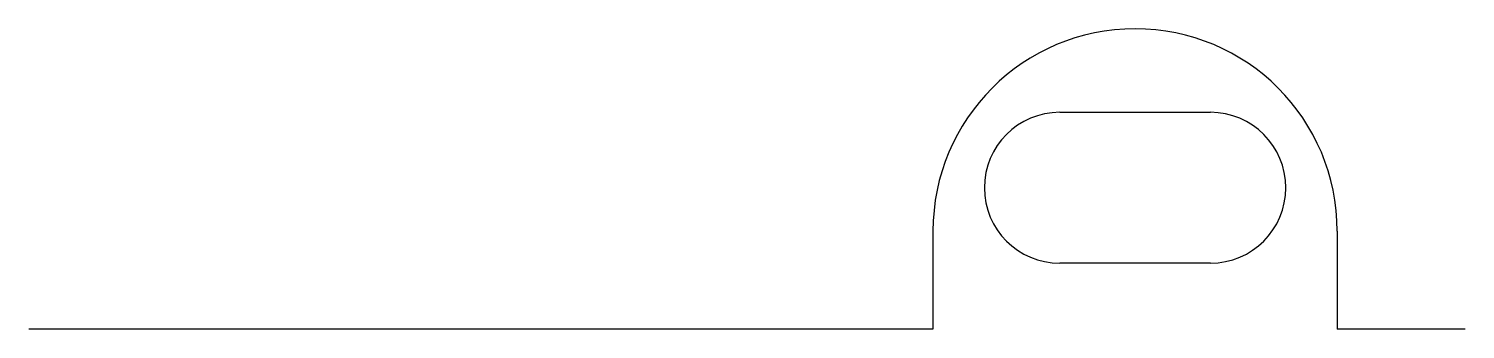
# Model space of a CAD drawing. Header units: inches. Extents: x -1 to 66.5, y -11.9 to 25.2.
# Drawn here: x 56.686 to 57.887, y 15.19 to 15.441 of the extents above; entities that cross this region are included whole.
import ezdxf

# ---------------------------------------------------------------- set-up
doc = ezdxf.new("R2010")
doc.units = ezdxf.units.IN
doc.header["$MEASUREMENT"] = 0
doc.layers.add('Solenoid', color=6, linetype='Continuous')

msp = doc.modelspace()

# ---------------------------------------------------------------- linework, layer by layer
at = {"layer": 'Solenoid'}
for p, q in [((57.5479, 15.3716), (57.6739, 15.3716)), ((57.4419, 15.2724), (57.4419, 15.1904)), ((57.7799, 15.2724), (57.7799, 15.1904)), ((57.6739, 15.2456), (57.5479, 15.2456)), ((57.4419, 15.1904), (56.6859, 15.1904)), ((57.8869, 15.1904), (57.7799, 15.1904))]:
    msp.add_line(p, q, dxfattribs=at)
for centre, radius, start, end in [((57.6109, 15.2724), 0.169, 0, 180), ((57.5479, 15.3086), 0.063, 90, 270), ((57.6739, 15.3086), 0.063, 270, 90)]:
    msp.add_arc(centre, radius, start, end, dxfattribs=at)

doc.saveas('drawing.dxf')
